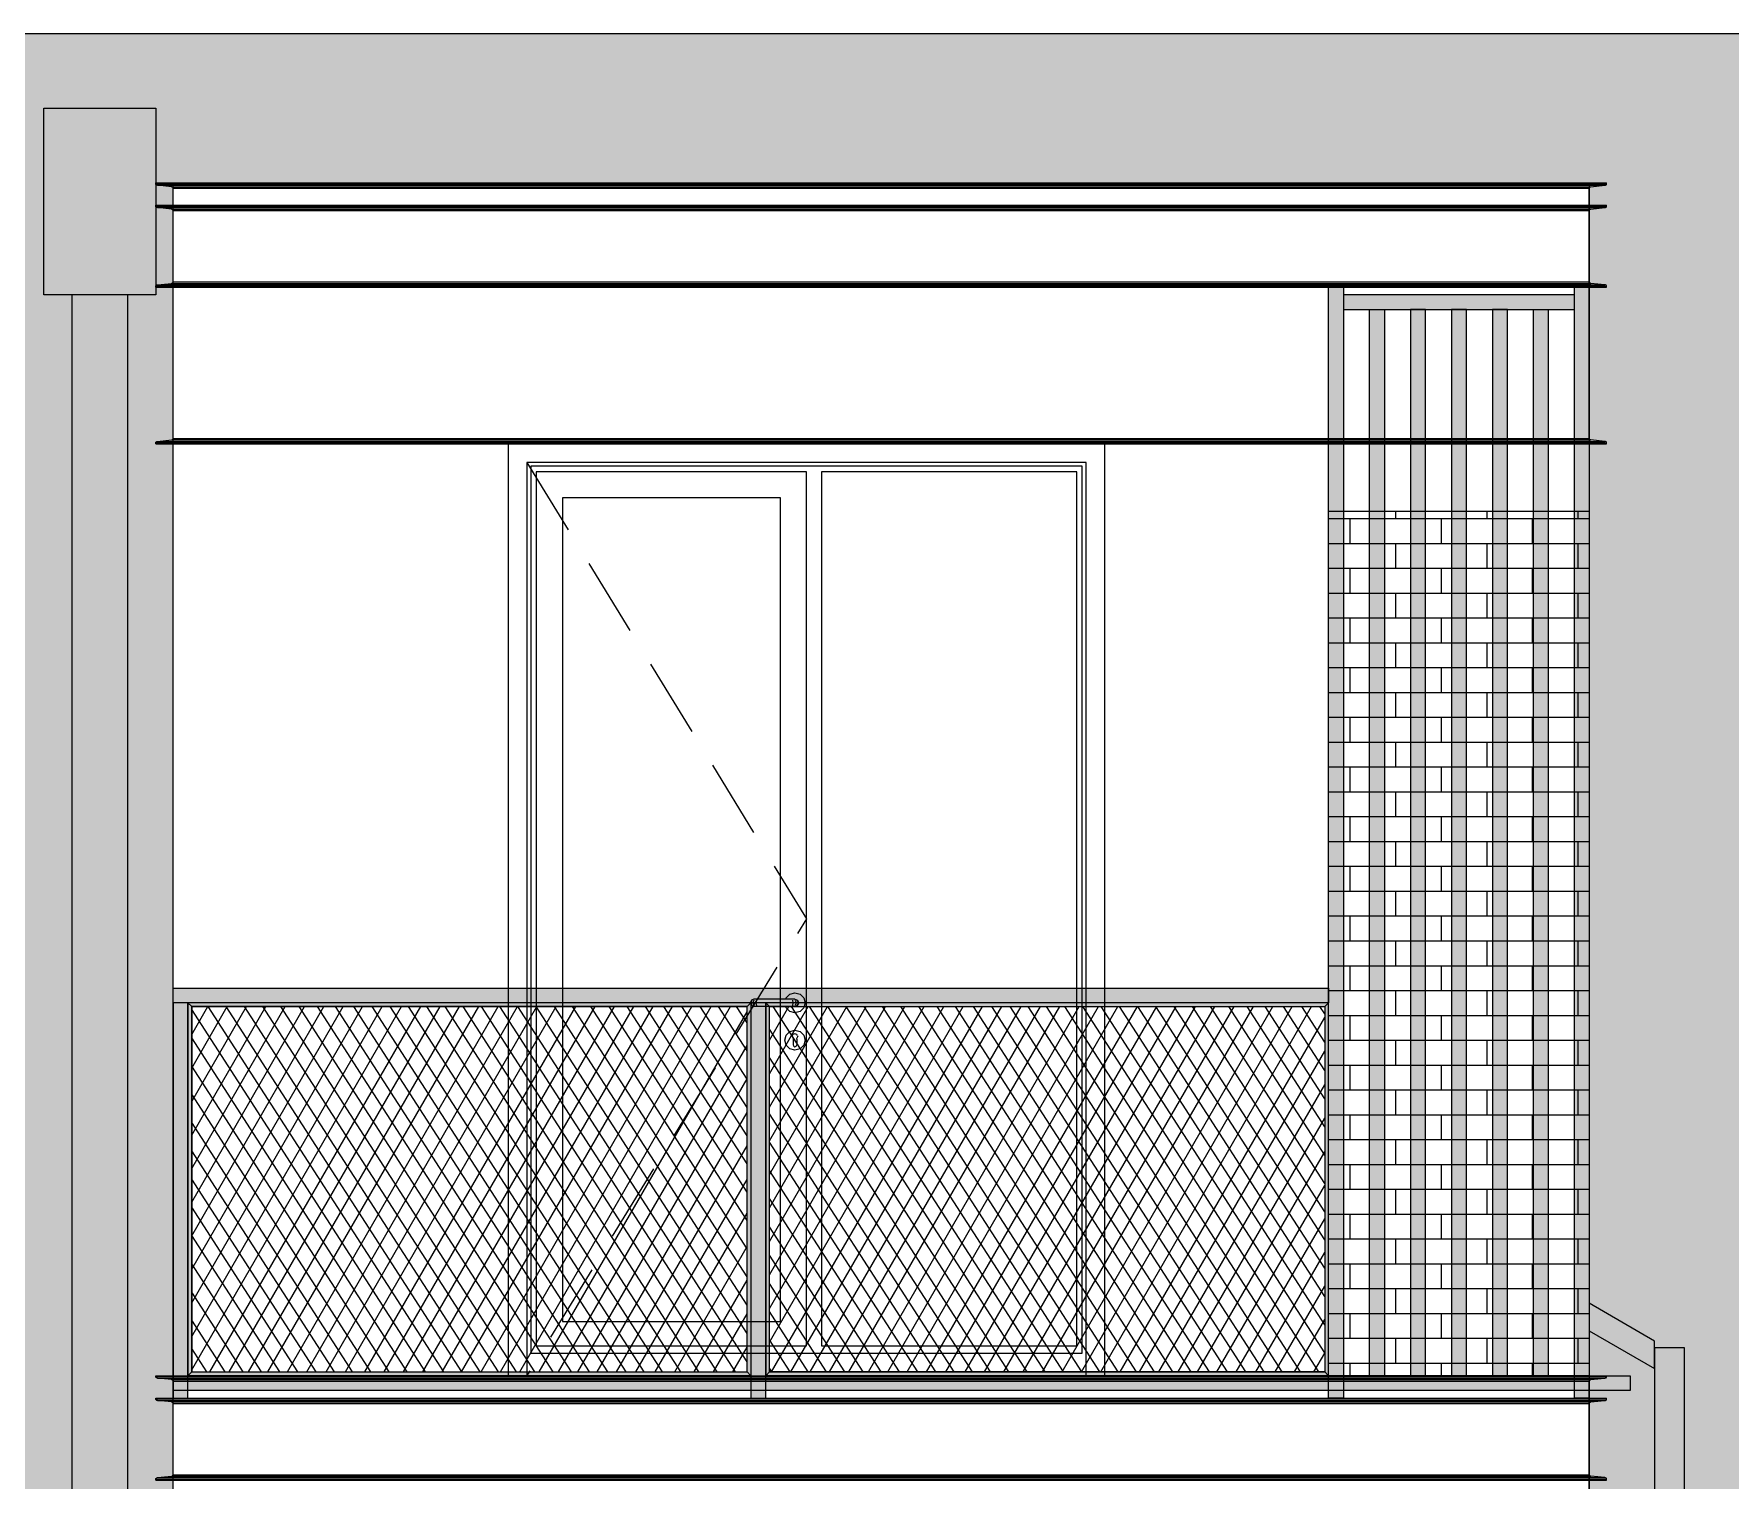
# Model space of a CAD drawing. Header units: millimetres. Extents: x 476244520 to 476657119, y 4620824743 to 4621446928.
# Drawn here: x 476553356 to 476557907, y 4621082065 to 4621085945 of the extents above; entities that cross this region are included whole.
import ezdxf

# ---------------------------------------------------------------- set-up
doc = ezdxf.new("R2010")
doc.units = ezdxf.units.MM
doc.header["$MEASUREMENT"] = 0
doc.linetypes.add('Hidden Line', pattern=[317.5, 211.666667, -105.833333])
for name, color, linetype, lineweight in [('0_Pen_No__250_Pen_No__255', 255, 'Continuous', 0), ('0_Pen_No__250_Pen_No__7', 7, 'Continuous', 0), ('2D Drafting - General_Pen_No__30_Pen_No__9_Pen_No__9_Pen_No__253', 252, 'Continuous', 0), ('2D Drafting - General_Pen_No__30_Pen_No__9_Pen_No__9_Pen_No__7', 7, 'Continuous', 0), ('2D Drafting - General_Pen_No__7_Pen_No__7', 7, 'Continuous', 0), ('New_2D Drafting - General_Pen_No__30_Pen_No__9_Pen_No__9_Pen_No__255', 255, 'Continuous', 0), ('New_2D Drafting - General_Pen_No__30_Pen_No__9_Pen_No__9_Pen_No__7', 7, 'Continuous', 0), ('New_2D Drafting - General_Pen_No__4', 7, 'Continuous', 0), ('New_2D Drafting - General_Pen_No__7', 7, 'Continuous', 0), ('New_Structural - Bearing_Pen_No__250', 7, 'Continuous', 0), ('Structural - Bearing_Pen_No__250', 7, 'Continuous', 0)]:
    doc.layers.add(name, color=color, linetype=linetype, lineweight=lineweight)
pattern_1 = [(60, (476844527.15, 4621385791.044), (-38.971143, 22.5), []), (122.833095, (476844527.15, 4621385791.044), (36.8060797, 18.75), [])]

msp = doc.modelspace()

# ---------------------------------------------------------------- hatches: boundary and pattern name
at = {"layer": '0_Pen_No__250_Pen_No__255', "linetype": 'Continuous', "lineweight": 0, "true_color": 0x3f3f3f}
for points in [[(476557704.011, 4621082438.504), (476557529.011, 4621082539.645), (476557529.011, 4621082466.141), (476557704.011, 4621082365.001)], [(476557784.01, 4621070445.479), (476557784.01, 4621082420.346), (476557704.011, 4621082420.346), (476557704.011, 4621070445.479)]]:
    msp.add_hatch(color=250, dxfattribs=at).paths.add_polyline_path(points)
at = {"layer": '2D Drafting - General_Pen_No__30_Pen_No__9_Pen_No__9_Pen_No__253', "linetype": 'Continuous', "lineweight": 0}
h = msp.add_hatch(dxfattribs=at)
h.set_pattern_fill('BRICK___RUNNING_BOND', color=252, style=0, pattern_type=2)
h.set_pattern_definition([(0, (476584677.18, 4621075479.1), (0, 66.64), []), (90, (476584677.18, 4621075479.1), (-244.8, 0), [66.64, -66.64]), (90, (476584799.58, 4621075545.74), (-244.8, 0), [66.64, -66.64])])
h.paths.add_polyline_path([(476539459.138, 4621072645.531), (476540629.005, 4621072645.531), (476540629.014, 4621075245.539), (476540629.014, 4621076667.176), (476540629.014, 4621084845.531), (476540629.014, 4621085057.885), (476540629.014, 4621085545.532), (476546429.014, 4621085545.532), (476546429.014, 4621072645.531), (476553686.976, 4621072645.531), (476553729.155, 4621072645.531), (476553729.155, 4621075945.533), (476553729.155, 4621078445.544), (476553729.155, 4621079070.057), (476553729.155, 4621085545.544), (476557529.011, 4621085545.544), (476557529.011, 4621075245.549), (476556929.206, 4621075245.549), (476556929.206, 4621070445.499), (476563929.127, 4621070445.499), (476563929.127, 4621075251.999), (476563329.323, 4621075251.999), (476563329.323, 4621085545.544), (476567129.179, 4621085545.544), (476567129.179, 4621072645.445), (476569940.806, 4621072645.445), (476569940.806, 4621072645.531), (476570829.494, 4621072645.531), (476572429.494, 4621072645.531), (476574429.014, 4621072645.531), (476574429.014, 4621085545.532), (476580229.014, 4621085545.532), (476580229.014, 4621072645.531), (476581399.049, 4621072645.531), (476581399.049, 4621085945.125), (476580317.511, 4621085945.125), (476574428.978, 4621085945.125), (476553729.155, 4621085945.125), (476546829.014, 4621085945.125), (476539459.138, 4621085945.125)])
h.paths.add_polyline_path([(476546829.014, 4621082345.544), (476546829.014, 4621084845.531), (476553329.014, 4621084845.531), (476553329.014, 4621082345.544)], flags=0)
h.paths.add_polyline_path([(476546829.014, 4621075945.533), (476546829.014, 4621078445.544), (476553329.014, 4621078445.544), (476553329.014, 4621075945.533)], flags=0)
h.paths.add_polyline_path([(476546829.014, 4621079145.544), (476546829.014, 4621081645.544), (476553329.014, 4621081645.544), (476553329.014, 4621079145.544)], flags=0)
h.paths.add_polyline_path([(476549474.939, 4621072745.581), (476549479.055, 4621072745.581), (476549479.055, 4621075245.581), (476547879.055, 4621075245.582), (476547879.055, 4621072745.581)], flags=0)
h.paths.add_polyline_path([(476559629.231, 4621083245.531), (476559629.231, 4621084845.531), (476558029.231, 4621084845.531), (476558029.231, 4621083245.531)], flags=0)
h.paths.add_polyline_path([(476559629.231, 4621073645.531), (476559629.231, 4621075245.531), (476558029.231, 4621075245.531), (476558029.231, 4621073645.531)], flags=0)
h.paths.add_polyline_path([(476558029.236, 4621076845.531), (476559629.236, 4621076845.531), (476559629.236, 4621078445.531), (476558029.236, 4621078445.531)], flags=0)
h.paths.add_polyline_path([(476559629.236, 4621080045.531), (476559629.236, 4621081645.531), (476558029.236, 4621081645.531), (476558029.236, 4621080045.531)], flags=0)
h.paths.add_polyline_path([(476559629.014, 4621071445.531), (476559629.014, 4621072045.531), (476558029.442, 4621072045.531), (476558029.442, 4621071445.531)], flags=0)
h.paths.add_polyline_path([(476561228.792, 4621078445.531), (476561228.792, 4621076845.531), (476562828.792, 4621076845.531), (476562828.792, 4621078445.531)], flags=0)
h.paths.add_polyline_path([(476561228.792, 4621080045.531), (476562828.792, 4621080045.531), (476562828.792, 4621081645.531), (476561228.792, 4621081645.531)], flags=0)
h.paths.add_polyline_path([(476561228.797, 4621084845.531), (476561228.797, 4621083245.531), (476562828.797, 4621083245.531), (476562828.797, 4621084845.531)], flags=0)
h.paths.add_polyline_path([(476562828.369, 4621071445.531), (476562828.369, 4621072045.531), (476561228.797, 4621072045.531), (476561228.797, 4621071445.531)], flags=0)
h.paths.add_polyline_path([(476561228.797, 4621073645.531), (476562828.797, 4621073645.531), (476562828.797, 4621075245.531), (476561228.797, 4621075245.531)], flags=0)
h.paths.add_polyline_path([(476568178.997, 4621081645.582), (476568178.997, 4621079145.581), (476569778.997, 4621079145.581), (476569778.997, 4621081645.581)], flags=0)
h.paths.add_polyline_path([(476569778.997, 4621075945.581), (476569778.997, 4621078445.581), (476568178.997, 4621078445.582), (476568178.997, 4621075945.581)], flags=0)
h.paths.add_polyline_path([(476568178.997, 4621082345.581), (476569778.997, 4621082345.581), (476569778.997, 4621084845.581), (476568178.997, 4621084845.582)], flags=0)
h.paths.add_polyline_path([(476571779.011, 4621084845.581), (476571779.011, 4621082345.581), (476573379.011, 4621082345.581), (476573379.011, 4621084845.582)], flags=0)
h.paths.add_polyline_path([(476571779.011, 4621081645.581), (476571779.011, 4621079145.581), (476573379.011, 4621079145.581), (476573379.011, 4621081645.582)], flags=0)
h.paths.add_polyline_path([(476571779.011, 4621075245.581), (476571779.011, 4621072745.581), (476571783.128, 4621072745.581), (476573379.011, 4621072745.581), (476573379.011, 4621075245.582)], flags=0)
h.paths.add_polyline_path([(476571779.011, 4621075945.581), (476573379.011, 4621075945.581), (476573379.011, 4621078445.582), (476571779.011, 4621078445.581)], flags=0)
at = {"layer": 'New_2D Drafting - General_Pen_No__30_Pen_No__9_Pen_No__9_Pen_No__255', "linetype": 'Continuous', "lineweight": 0}
for points in [[(476553682.829, 4621085245.557), (476553382.829, 4621085245.557), (476553382.829, 4621085745.557), (476553682.829, 4621085745.557)], [(476556829.011, 4621085265.446), (476556869.011, 4621085265.446), (476556869.011, 4621082285.507), (476556829.011, 4621082285.507)], [(476557489.011, 4621085265.446), (476557529.011, 4621085265.446), (476557529.011, 4621082285.507), (476557489.011, 4621082285.507)], [(476553607.829, 4621070445.492), (476553607.829, 4621085245.557), (476553457.829, 4621085245.557), (476553457.829, 4621070445.492)], [(476556869.011, 4621085245.534), (476556869.011, 4621085205.446), (476557489.011, 4621085205.446), (476557489.011, 4621085245.534)], [(476556939.011, 4621085205.446), (476556979.011, 4621085205.446), (476556979.011, 4621082345.533), (476556939.011, 4621082345.533)], [(476557089.011, 4621085205.446), (476557049.011, 4621085205.446), (476557049.011, 4621082345.533), (476557089.011, 4621082345.533)], [(476557199.011, 4621085205.446), (476557159.011, 4621085205.446), (476557159.011, 4621082345.533), (476557199.011, 4621082345.533)], [(476557309.011, 4621085205.446), (476557269.011, 4621085205.446), (476557269.011, 4621082345.533), (476557309.011, 4621082345.533)], [(476557379.011, 4621085205.446), (476557419.011, 4621085205.446), (476557419.011, 4621082345.533), (476557379.011, 4621082345.533)], [(476553729.155, 4621083345.535), (476553729.155, 4621083385.535), (476556829.014, 4621083385.535), (476556829.014, 4621083345.535)], [(476553729.155, 4621082285.541), (476553769.155, 4621082285.541), (476553769.155, 4621083345.535), (476553729.155, 4621083345.535)], [(476553769.155, 4621082345.507), (476553779.155, 4621082355.507), (476553779.155, 4621083335.535), (476553769.155, 4621083345.535)], [(476555269.155, 4621083335.535), (476555279.155, 4621083345.535), (476553769.155, 4621083345.535), (476553779.155, 4621083335.535)], [(476555279.155, 4621082345.507), (476555269.155, 4621082355.507), (476555269.155, 4621083335.535), (476555279.155, 4621083345.535)], [(476555279.155, 4621082285.507), (476555319.155, 4621082285.507), (476555319.155, 4621083345.535), (476555279.155, 4621083345.535)], [(476555319.155, 4621082345.533), (476555329.155, 4621082355.533), (476555329.155, 4621083335.561), (476555319.155, 4621083345.561)], [(476556818.928, 4621083335.535), (476556829.014, 4621083345.535), (476555319.181, 4621083345.535), (476555329.181, 4621083335.535)], [(476556829.014, 4621083345.535), (476556818.928, 4621083335.535), (476556818.928, 4621082355.507), (476556829.014, 4621082345.533)], [(476553729.155, 4621082305.533), (476553729.155, 4621082345.533), (476557638.928, 4621082345.533), (476557638.928, 4621082305.533)], [(476555269.155, 4621082355.533), (476555279.155, 4621082345.533), (476553769.155, 4621082345.533), (476553779.155, 4621082355.533)], [(476556818.928, 4621082355.507), (476556829.014, 4621082345.533), (476555319.181, 4621082345.533), (476555329.182, 4621082355.535)]]:
    msp.add_hatch(color=255, dxfattribs=at).paths.add_polyline_path(points)
h = msp.add_hatch(dxfattribs=at)
h.set_pattern_fill('BRICK___RUNNING_BOND', color=255, style=0, pattern_type=2)
h.set_pattern_definition([(0, (476844527.15, 4621385791.044), (0, 66.64), []), (90, (476844527.15, 4621385791.04), (-244.8, 0), [66.64, -66.64]), (90, (476844649.55, 4621385857.68), (-244.8, 0), [66.64, -66.64])])
h.paths.add_polyline_path([(476557529.011, 4621082345.533), (476556829.014, 4621082345.533), (476556829.014, 4621084665.08), (476557529.011, 4621084665.08)])
at = {"layer": 'New_2D Drafting - General_Pen_No__7', "linetype": 'Continuous', "lineweight": 0}
h = msp.add_hatch(dxfattribs=at)
h.set_pattern_fill('BATT_INSULATION', style=0, pattern_type=2)
h.set_pattern_definition(pattern_1)
h.paths.add_polyline_path([(476553779.155, 4621082355.533), (476555269.155, 4621082355.533), (476555269.155, 4621083335.535), (476553779.155, 4621083335.535)])
h = msp.add_hatch(dxfattribs=at)
h.set_pattern_fill('BATT_INSULATION', style=0, pattern_type=2)
h.set_pattern_definition(pattern_1)
h.paths.add_polyline_path([(476555329.155, 4621083335.535), (476556818.928, 4621083335.535), (476556818.928, 4621082355.507), (476555329.155, 4621082355.507)])

# ---------------------------------------------------------------- linework, layer by layer
at = {"layer": '0_Pen_No__250_Pen_No__7', "color": 7, "linetype": 'Continuous', "lineweight": 0, "flags": 128}
for points in [[(476557704.011, 4621082438.504), (476557529.011, 4621082539.645), (476557529.011, 4621082466.141), (476557704.011, 4621082365.001)], [(476557784.01, 4621070445.479), (476557784.01, 4621082420.346), (476557704.011, 4621082420.346), (476557704.011, 4621070445.479)]]:
    msp.add_lwpolyline(points, close=True, dxfattribs=at)
at = {"layer": '2D Drafting - General_Pen_No__30_Pen_No__9_Pen_No__9_Pen_No__7', "color": 7, "linetype": 'Continuous', "lineweight": 0, "flags": 128}
msp.add_lwpolyline([(476574428.978, 4621085945.125), (476553729.155, 4621085945.125), (476546829.014, 4621085945.125), (476539459.138, 4621085945.125), (476539459.138, 4621072645.531), (476540629.005, 4621072645.531), (476540629.014, 4621075245.539), (476540629.014, 4621076667.176), (476540629.014, 4621084845.531), (476540629.014, 4621085057.885), (476540629.014, 4621085545.532), (476546429.014, 4621085545.532), (476546429.014, 4621072645.531), (476553686.976, 4621072645.531), (476553729.155, 4621072645.531), (476553729.155, 4621075945.533), (476553729.155, 4621078445.544), (476553729.155, 4621079070.057), (476553729.155, 4621085545.544), (476557529.011, 4621085545.544), (476557529.011, 4621075245.549), (476556929.206, 4621075245.549), (476556929.206, 4621070445.499), (476563929.127, 4621070445.499)], dxfattribs=at)
at = {"layer": '2D Drafting - General_Pen_No__7_Pen_No__7', "color": 7, "linetype": 'Continuous', "lineweight": 0, "flags": 128}
for points in [[(476554632.827, 4621082345.552), (476556228.71, 4621082345.558), (476556228.701, 4621084845.558), (476554628.701, 4621084845.552)], [(476554628.701, 4621084845.552), (476554628.71, 4621082345.552), (476554632.827, 4621082345.552)]]:
    msp.add_lwpolyline(points, dxfattribs=at)
for points in [[(476556178.702, 4621084795.557), (476554678.702, 4621084795.552), (476554678.71, 4621082345.553), (476556178.71, 4621082345.559)], [(476556168.702, 4621084785.557), (476554688.702, 4621084785.552), (476554688.71, 4621082405.554), (476556168.71, 4621082405.559)], [(476555428.706, 4621084770.554), (476554703.702, 4621084770.552), (476554703.71, 4621082425.554), (476555428.71, 4621082425.557)], [(476556153.702, 4621084770.557), (476555468.702, 4621084770.554), (476555468.71, 4621082425.557), (476556153.71, 4621082425.559)], [(476555358.702, 4621084700.554), (476554773.702, 4621084700.552), (476554773.71, 4621082490.554), (476555358.71, 4621082490.556)]]:
    msp.add_lwpolyline(points, close=True, dxfattribs=at)
at = {"layer": '2D Drafting - General_Pen_No__7_Pen_No__7', "color": 7, "linetype": 'Hidden Line', "lineweight": 0, "flags": 128}
msp.add_lwpolyline([(476554678.702, 4621084795.552), (476555428.706, 4621083571.431), (476554679.487, 4621082346.837)], dxfattribs=at)
at = {"layer": 'New_2D Drafting - General_Pen_No__30_Pen_No__9_Pen_No__9_Pen_No__7', "color": 7, "linetype": 'Continuous', "lineweight": 0, "flags": 128}
for points in [[(476553682.829, 4621085245.557), (476553382.829, 4621085245.557), (476553382.829, 4621085745.557), (476553682.829, 4621085745.557)], [(476556829.011, 4621085265.446), (476556869.011, 4621085265.446), (476556869.011, 4621082285.507), (476556829.011, 4621082285.507)], [(476557489.011, 4621085265.446), (476557529.011, 4621085265.446), (476557529.011, 4621082285.507), (476557489.011, 4621082285.507)], [(476553607.829, 4621070445.492), (476553607.829, 4621085245.557), (476553457.829, 4621085245.557), (476553457.829, 4621070445.492)], [(476556869.011, 4621085245.534), (476556869.011, 4621085205.446), (476557489.011, 4621085205.446), (476557489.011, 4621085245.534)], [(476556939.011, 4621085205.446), (476556979.011, 4621085205.446), (476556979.011, 4621082345.533), (476556939.011, 4621082345.533)], [(476557089.011, 4621085205.446), (476557049.011, 4621085205.446), (476557049.011, 4621082345.533), (476557089.011, 4621082345.533)], [(476557199.011, 4621085205.446), (476557159.011, 4621085205.446), (476557159.011, 4621082345.533), (476557199.011, 4621082345.533)], [(476557309.011, 4621085205.446), (476557269.011, 4621085205.446), (476557269.011, 4621082345.533), (476557309.011, 4621082345.533)], [(476557379.011, 4621085205.446), (476557419.011, 4621085205.446), (476557419.011, 4621082345.533), (476557379.011, 4621082345.533)], [(476557529.011, 4621082345.533), (476556829.014, 4621082345.533), (476556829.014, 4621084665.08), (476557529.011, 4621084665.08)], [(476553729.155, 4621083345.535), (476553729.155, 4621083385.535), (476556829.014, 4621083385.535), (476556829.014, 4621083345.535)], [(476553729.155, 4621082285.541), (476553769.155, 4621082285.541), (476553769.155, 4621083345.535), (476553729.155, 4621083345.535)], [(476553769.155, 4621082345.507), (476553779.155, 4621082355.507), (476553779.155, 4621083335.535), (476553769.155, 4621083345.535)], [(476555269.155, 4621083335.535), (476555279.155, 4621083345.535), (476553769.155, 4621083345.535), (476553779.155, 4621083335.535)], [(476555279.155, 4621082345.507), (476555269.155, 4621082355.507), (476555269.155, 4621083335.535), (476555279.155, 4621083345.535)], [(476555279.155, 4621082285.507), (476555319.155, 4621082285.507), (476555319.155, 4621083345.535), (476555279.155, 4621083345.535)], [(476555319.155, 4621082345.533), (476555329.155, 4621082355.533), (476555329.155, 4621083335.561), (476555319.155, 4621083345.561)], [(476556818.928, 4621083335.535), (476556829.014, 4621083345.535), (476555319.181, 4621083345.535), (476555329.181, 4621083335.535)], [(476556829.014, 4621083345.535), (476556818.928, 4621083335.535), (476556818.928, 4621082355.507), (476556829.014, 4621082345.533)], [(476553729.155, 4621082305.533), (476553729.155, 4621082345.533), (476557638.928, 4621082345.533), (476557638.928, 4621082305.533)], [(476555269.155, 4621082355.533), (476555279.155, 4621082345.533), (476553769.155, 4621082345.533), (476553779.155, 4621082355.533)], [(476556818.928, 4621082355.507), (476556829.014, 4621082345.533), (476555319.181, 4621082345.533), (476555329.182, 4621082355.535)]]:
    msp.add_lwpolyline(points, close=True, dxfattribs=at)
at = {"layer": 'New_2D Drafting - General_Pen_No__4', "color": 7, "linetype": 'Continuous', "lineweight": 0, "flags": 128}
for points in [[(476553779.155, 4621082355.533), (476555269.155, 4621082355.533), (476555269.155, 4621083335.535), (476553779.155, 4621083335.535)], [(476555329.155, 4621083335.535), (476556818.928, 4621083335.535), (476556818.928, 4621082355.507), (476555329.155, 4621082355.507)]]:
    msp.add_lwpolyline(points, close=True, dxfattribs=at)
at = {"layer": 'New_Structural - Bearing_Pen_No__250', "color": 7, "linetype": 'Continuous', "lineweight": 0}
for p, q in [((476555280.745, 4621083352.626), (476555277.816, 4621083345.555)), ((476555277.816, 4621083345.555), (476555280.745, 4621083338.484)), ((476555282.297, 4621083352.626), (476555279.538, 4621083345.555)), ((476555279.538, 4621083345.555), (476555282.297, 4621083338.484)), ((476555287.816, 4621083355.555), (476555280.745, 4621083352.626)), ((476555287.112, 4621083352.626), (476555285, 4621083345.555)), ((476555285, 4621083345.555), (476555287.112, 4621083338.484)), ((476555288.958, 4621083355.555), (476555287.816, 4621083355.555)), ((476555292.21, 4621083355.555), (476555288.958, 4621083355.555)), ((476555297.076, 4621083355.555), (476555292.21, 4621083355.555)), ((476555294.317, 4621083352.626), (476555293.174, 4621083345.555)), ((476555293.174, 4621083345.555), (476555294.317, 4621083338.484)), ((476555302.816, 4621083355.555), (476555297.076, 4621083355.555)), ((476555382.816, 4621083355.555), (476555302.816, 4621083355.555)), ((476555373.496, 4621083355.555), (476555374.434, 4621083359.055)), ((476555374.434, 4621083359.055), (476555384.316, 4621083368.938)), ((476555388.557, 4621083355.555), (476555382.816, 4621083355.555)), ((476555384.316, 4621083368.938), (476555397.816, 4621083372.555)), ((476555393.423, 4621083355.555), (476555388.557, 4621083355.555)), ((476555391.316, 4621083352.626), (476555392.458, 4621083345.555)), ((476555392.458, 4621083345.555), (476555391.316, 4621083338.484)), ((476555396.674, 4621083355.555), (476555393.423, 4621083355.555)), ((476555397.816, 4621083355.555), (476555396.674, 4621083355.555)), ((476555397.816, 4621083372.555), (476555411.316, 4621083368.938)), ((476555397.816, 4621083355.555), (476555404.887, 4621083352.626)), ((476555398.521, 4621083352.626), (476555400.633, 4621083345.555)), ((476555400.633, 4621083345.555), (476555398.521, 4621083338.484)), ((476555403.335, 4621083352.626), (476555406.094, 4621083345.555)), ((476555406.094, 4621083345.555), (476555403.335, 4621083338.484)), ((476555404.887, 4621083352.626), (476555407.816, 4621083345.555)), ((476555407.816, 4621083345.555), (476555404.887, 4621083338.484)), ((476555411.316, 4621083368.938), (476555421.199, 4621083359.055)), ((476555421.199, 4621083359.055), (476555424.816, 4621083345.555)), ((476555424.816, 4621083345.555), (476555421.199, 4621083332.055)), ((476555280.745, 4621083338.484), (476555287.816, 4621083335.555)), ((476555288.958, 4621083335.555), (476555287.816, 4621083335.555)), ((476555292.21, 4621083335.555), (476555288.958, 4621083335.555)), ((476555297.076, 4621083335.555), (476555292.21, 4621083335.555)), ((476555302.816, 4621083335.555), (476555297.076, 4621083335.555)), ((476555382.816, 4621083335.555), (476555302.816, 4621083335.555)), ((476555374.434, 4621083332.055), (476555373.496, 4621083335.555)), ((476555384.316, 4621083322.172), (476555374.434, 4621083332.055)), ((476555388.557, 4621083335.555), (476555382.816, 4621083335.555)), ((476555397.816, 4621083318.555), (476555384.316, 4621083322.172)), ((476555393.423, 4621083335.555), (476555388.557, 4621083335.555)), ((476555396.675, 4621083335.555), (476555393.423, 4621083335.555)), ((476555397.816, 4621083335.555), (476555396.675, 4621083335.555)), ((476555404.887, 4621083338.484), (476555397.816, 4621083335.555)), ((476555411.316, 4621083322.172), (476555397.816, 4621083318.555)), ((476555421.199, 4621083332.055), (476555411.316, 4621083322.172)), ((476555370.817, 4621083245.555), (476555374.434, 4621083259.055)), ((476555374.434, 4621083259.055), (476555384.317, 4621083268.938)), ((476555384.317, 4621083268.938), (476555397.817, 4621083272.555)), ((476555391.096, 4621083257.195), (476555390.349, 4621083255.247)), ((476555390.349, 4621083255.247), (476555392.817, 4621083249.955)), ((476555391.096, 4621083257.195), (476555392.441, 4621083260.699)), ((476555397.817, 4621083262.98), (476555392.441, 4621083260.699)), ((476555397.817, 4621083272.555), (476555411.317, 4621083268.938)), ((476555403.192, 4621083260.699), (476555397.817, 4621083262.98)), ((476555402.817, 4621083249.955), (476555405.284, 4621083255.247)), ((476555404.537, 4621083257.195), (476555403.192, 4621083260.699)), ((476555404.537, 4621083257.195), (476555405.284, 4621083255.247)), ((476555411.317, 4621083268.938), (476555421.199, 4621083259.055)), ((476555421.199, 4621083259.055), (476555424.817, 4621083245.555)), ((476555374.434, 4621083232.055), (476555370.817, 4621083245.555)), ((476555384.317, 4621083222.172), (476555374.434, 4621083232.055)), ((476555397.817, 4621083218.555), (476555384.317, 4621083222.172)), ((476555392.817, 4621083249.955), (476555392.817, 4621083248.442)), ((476555392.817, 4621083248.442), (476555392.817, 4621083245.555)), ((476555392.817, 4621083245.555), (476555392.817, 4621083242.668)), ((476555392.817, 4621083242.668), (476555392.817, 4621083236.895)), ((476555392.817, 4621083236.895), (476555392.817, 4621083233.055)), ((476555392.817, 4621083233.055), (476555394.281, 4621083229.519)), ((476555394.281, 4621083229.519), (476555397.817, 4621083228.055)), ((476555397.817, 4621083228.055), (476555401.352, 4621083229.52)), ((476555411.317, 4621083222.172), (476555397.817, 4621083218.555)), ((476555401.352, 4621083229.52), (476555402.817, 4621083233.055)), ((476555402.817, 4621083248.442), (476555402.817, 4621083249.955)), ((476555402.817, 4621083248.442), (476555402.817, 4621083245.555)), ((476555402.817, 4621083245.555), (476555402.817, 4621083242.668)), ((476555402.817, 4621083242.668), (476555402.817, 4621083236.895)), ((476555402.817, 4621083236.895), (476555402.817, 4621083233.055)), ((476555421.199, 4621083232.055), (476555411.317, 4621083222.172)), ((476555424.817, 4621083245.555), (476555421.199, 4621083232.055))]:
    msp.add_line(p, q, dxfattribs=at)
at = {"layer": 'Structural - Bearing_Pen_No__250', "color": 7, "linetype": 'Continuous', "lineweight": 0}
for p, q in [((476553682.829, 4621085543.049), (476553682.829, 4621085545.544)), ((476553682.829, 4621085545.544), (476557575.337, 4621085545.544)), ((476553683.228, 4621085541.518), (476553682.829, 4621085543.049)), ((476553682.829, 4621085543.049), (476557575.337, 4621085543.049)), ((476553684.366, 4621085540.22), (476553683.228, 4621085541.518)), ((476553686.069, 4621085539.353), (476553684.366, 4621085540.22)), ((476553687.291, 4621085539.094), (476553686.069, 4621085539.353)), ((476553724.692, 4621085535.104), (476553687.291, 4621085539.094)), ((476553687.291, 4621085539.094), (476557570.874, 4621085539.094)), ((476553725.914, 4621085534.844), (476553724.692, 4621085535.104)), ((476553724.692, 4621085535.104), (476557533.473, 4621085535.104)), ((476553727.617, 4621085533.977), (476553725.914, 4621085534.844)), ((476553728.755, 4621085532.68), (476553727.617, 4621085533.977)), ((476553729.155, 4621085531.149), (476553728.755, 4621085532.68)), ((476553729.155, 4621084859.963), (476553729.155, 4621085531.149)), ((476553729.155, 4621085531.149), (476557529.011, 4621085531.149)), ((476557529.011, 4621085531.149), (476557529.41, 4621085532.68)), ((476557529.011, 4621084859.963), (476557529.011, 4621085531.149)), ((476557529.41, 4621085532.68), (476557530.548, 4621085533.977)), ((476557530.548, 4621085533.977), (476557532.251, 4621085534.844)), ((476557532.251, 4621085534.844), (476557533.473, 4621085535.104)), ((476557533.473, 4621085535.104), (476557570.874, 4621085539.094)), ((476557570.874, 4621085539.094), (476557572.096, 4621085539.353)), ((476557572.096, 4621085539.353), (476557573.799, 4621085540.22)), ((476557573.799, 4621085540.22), (476557574.937, 4621085541.518)), ((476557574.937, 4621085541.518), (476557575.337, 4621085543.049)), ((476557575.337, 4621085543.049), (476557575.337, 4621085545.544)), ((476553682.829, 4621085483.037), (476553682.829, 4621085485.532)), ((476553682.829, 4621085485.532), (476557575.337, 4621085485.532)), ((476553683.228, 4621085481.506), (476553682.829, 4621085483.037)), ((476553682.829, 4621085483.037), (476557575.337, 4621085483.037)), ((476553684.366, 4621085480.208), (476553683.228, 4621085481.506)), ((476557573.799, 4621085480.208), (476557574.937, 4621085481.506)), ((476557574.937, 4621085481.506), (476557575.337, 4621085483.037)), ((476557575.337, 4621085483.037), (476557575.337, 4621085485.532)), ((476553686.069, 4621085479.341), (476553684.366, 4621085480.208)), ((476553687.291, 4621085479.082), (476553686.069, 4621085479.341)), ((476553724.692, 4621085475.092), (476553687.291, 4621085479.082)), ((476553687.291, 4621085479.082), (476557570.874, 4621085479.082)), ((476553725.914, 4621085474.832), (476553724.692, 4621085475.092)), ((476553724.692, 4621085475.092), (476557533.473, 4621085475.092)), ((476553727.617, 4621085473.965), (476553725.914, 4621085474.832)), ((476553728.755, 4621085472.667), (476553727.617, 4621085473.965)), ((476553729.155, 4621085471.137), (476553728.755, 4621085472.667)), ((476553729.155, 4621085279.945), (476553729.155, 4621085471.137)), ((476553729.155, 4621085471.137), (476557529.011, 4621085471.137)), ((476557529.011, 4621085471.137), (476557529.41, 4621085472.667)), ((476557529.011, 4621085279.945), (476557529.011, 4621085471.137)), ((476557529.41, 4621085472.667), (476557530.548, 4621085473.965)), ((476557530.548, 4621085473.965), (476557532.251, 4621085474.832)), ((476557532.251, 4621085474.832), (476557533.473, 4621085475.092)), ((476557533.473, 4621085475.092), (476557570.874, 4621085479.082)), ((476557570.874, 4621085479.082), (476557572.096, 4621085479.341)), ((476557572.096, 4621085479.341), (476557573.799, 4621085480.208)), ((476553682.829, 4621085268.027), (476553683.228, 4621085269.557)), ((476553682.829, 4621085265.532), (476553682.829, 4621085268.027)), ((476553682.829, 4621085268.027), (476557575.337, 4621085268.027)), ((476553682.829, 4621085265.532), (476557575.337, 4621085265.532)), ((476553683.228, 4621085269.557), (476553684.366, 4621085270.855)), ((476553684.366, 4621085270.855), (476553686.069, 4621085271.722)), ((476553686.069, 4621085271.722), (476553687.291, 4621085271.982)), ((476553687.291, 4621085271.982), (476553724.692, 4621085275.972)), ((476553687.291, 4621085271.982), (476557570.874, 4621085271.982)), ((476553724.692, 4621085275.972), (476553725.914, 4621085276.231)), ((476553724.692, 4621085275.972), (476557533.473, 4621085275.972)), ((476553725.914, 4621085276.231), (476553727.617, 4621085277.098)), ((476553727.617, 4621085277.098), (476553728.755, 4621085278.396)), ((476553728.755, 4621085278.396), (476553729.155, 4621085279.927)), ((476553729.155, 4621085279.927), (476557529.011, 4621085279.927)), ((476557529.41, 4621085278.396), (476557529.011, 4621085279.927)), ((476557530.548, 4621085277.098), (476557529.41, 4621085278.396)), ((476557532.251, 4621085276.231), (476557530.548, 4621085277.098)), ((476557533.473, 4621085275.972), (476557532.251, 4621085276.231)), ((476557570.874, 4621085271.982), (476557533.473, 4621085275.972)), ((476557572.096, 4621085271.722), (476557570.874, 4621085271.982)), ((476557573.799, 4621085270.855), (476557572.096, 4621085271.722)), ((476557574.937, 4621085269.557), (476557573.799, 4621085270.855)), ((476557575.337, 4621085268.027), (476557574.937, 4621085269.557)), ((476557575.337, 4621085265.532), (476557575.337, 4621085268.027)), ((476553682.829, 4621084848.044), (476553683.228, 4621084849.575)), ((476553682.829, 4621084845.549), (476553682.829, 4621084848.044)), ((476553682.829, 4621084848.044), (476557575.337, 4621084848.044)), ((476553682.829, 4621084845.549), (476557575.337, 4621084845.549)), ((476553683.228, 4621084849.575), (476553684.366, 4621084850.873)), ((476553684.366, 4621084850.873), (476553686.069, 4621084851.74)), ((476553686.069, 4621084851.74), (476553687.291, 4621084851.999)), ((476553687.291, 4621084851.999), (476553724.692, 4621084855.989)), ((476553687.291, 4621084851.999), (476557570.874, 4621084851.999)), ((476553724.692, 4621084855.989), (476553725.914, 4621084856.249)), ((476553724.692, 4621084855.989), (476557533.473, 4621084855.989)), ((476553725.914, 4621084856.249), (476553727.617, 4621084857.116)), ((476553727.617, 4621084857.116), (476553728.755, 4621084858.414)), ((476553728.755, 4621084858.414), (476553729.155, 4621084859.944)), ((476553729.155, 4621084859.944), (476557529.011, 4621084859.944)), ((476557529.41, 4621084858.414), (476557529.011, 4621084859.944)), ((476557530.548, 4621084857.116), (476557529.41, 4621084858.414)), ((476557532.251, 4621084856.249), (476557530.548, 4621084857.116)), ((476557533.473, 4621084855.989), (476557532.251, 4621084856.249)), ((476557570.874, 4621084851.999), (476557533.473, 4621084855.989)), ((476557572.096, 4621084851.74), (476557570.874, 4621084851.999)), ((476557573.799, 4621084850.873), (476557572.096, 4621084851.74)), ((476557574.937, 4621084849.575), (476557573.799, 4621084850.873)), ((476557575.337, 4621084848.044), (476557574.937, 4621084849.575)), ((476557575.337, 4621084845.549), (476557575.337, 4621084848.044)), ((476553682.829, 4621082343.049), (476553682.829, 4621082345.544)), ((476553682.829, 4621082345.544), (476557575.337, 4621082345.544)), ((476553683.228, 4621082341.518), (476553682.829, 4621082343.049)), ((476553682.829, 4621082343.049), (476557575.337, 4621082343.049)), ((476553684.366, 4621082340.22), (476553683.228, 4621082341.518)), ((476557573.799, 4621082340.22), (476557574.937, 4621082341.518)), ((476557574.937, 4621082341.518), (476557575.337, 4621082343.049)), ((476557575.337, 4621082343.049), (476557575.337, 4621082345.544)), ((476553686.069, 4621082339.353), (476553684.366, 4621082340.22)), ((476553687.291, 4621082339.094), (476553686.069, 4621082339.353)), ((476553724.692, 4621082335.104), (476553687.291, 4621082339.094)), ((476553687.291, 4621082339.094), (476557570.874, 4621082339.094)), ((476553725.914, 4621082334.844), (476553724.692, 4621082335.104)), ((476553724.692, 4621082335.104), (476557533.473, 4621082335.104)), ((476553727.617, 4621082333.977), (476553725.914, 4621082334.844)), ((476553728.755, 4621082332.68), (476553727.617, 4621082333.977)), ((476553729.155, 4621082331.149), (476553728.755, 4621082332.68)), ((476553729.155, 4621081659.963), (476553729.155, 4621082331.149)), ((476553729.155, 4621082331.149), (476557529.011, 4621082331.149)), ((476557529.011, 4621082331.149), (476557529.41, 4621082332.68)), ((476557529.011, 4621081659.963), (476557529.011, 4621082331.149)), ((476557529.41, 4621082332.68), (476557530.548, 4621082333.977)), ((476557530.548, 4621082333.977), (476557532.251, 4621082334.844)), ((476557532.251, 4621082334.844), (476557533.473, 4621082335.104)), ((476557533.473, 4621082335.104), (476557570.874, 4621082339.094)), ((476557570.874, 4621082339.094), (476557572.096, 4621082339.353)), ((476557572.096, 4621082339.353), (476557573.799, 4621082340.22)), ((476553682.829, 4621082283.037), (476553682.829, 4621082285.532)), ((476553682.829, 4621082285.532), (476557575.337, 4621082285.532)), ((476553683.228, 4621082281.506), (476553682.829, 4621082283.037)), ((476553682.829, 4621082283.037), (476557575.337, 4621082283.037)), ((476553684.366, 4621082280.208), (476553683.228, 4621082281.506)), ((476553686.069, 4621082279.341), (476553684.366, 4621082280.208)), ((476553687.291, 4621082279.082), (476553686.069, 4621082279.341)), ((476553724.692, 4621082275.092), (476553687.291, 4621082279.082)), ((476553687.291, 4621082279.082), (476557570.874, 4621082279.082)), ((476553725.914, 4621082274.832), (476553724.692, 4621082275.092)), ((476553724.692, 4621082275.092), (476557533.473, 4621082275.092)), ((476553727.617, 4621082273.965), (476553725.914, 4621082274.832)), ((476553728.755, 4621082272.667), (476553727.617, 4621082273.965)), ((476553729.155, 4621082271.137), (476553728.755, 4621082272.667)), ((476553729.155, 4621082079.945), (476553729.155, 4621082271.137)), ((476553729.155, 4621082271.137), (476557529.011, 4621082271.137)), ((476557529.011, 4621082271.137), (476557529.41, 4621082272.667)), ((476557529.011, 4621082079.945), (476557529.011, 4621082271.137)), ((476557529.41, 4621082272.667), (476557530.548, 4621082273.965)), ((476557530.548, 4621082273.965), (476557532.251, 4621082274.832)), ((476557532.251, 4621082274.832), (476557533.473, 4621082275.092)), ((476557533.473, 4621082275.092), (476557570.874, 4621082279.082)), ((476557570.874, 4621082279.082), (476557572.096, 4621082279.341)), ((476557572.096, 4621082279.341), (476557573.799, 4621082280.208)), ((476557573.799, 4621082280.208), (476557574.937, 4621082281.506)), ((476557574.937, 4621082281.506), (476557575.337, 4621082283.037)), ((476557575.337, 4621082283.037), (476557575.337, 4621082285.532)), ((476553682.829, 4621082068.027), (476553683.228, 4621082069.557)), ((476553682.829, 4621082065.532), (476553682.829, 4621082068.027)), ((476553682.829, 4621082068.027), (476557575.337, 4621082068.027)), ((476553683.228, 4621082069.557), (476553684.366, 4621082070.855)), ((476553684.366, 4621082070.855), (476553686.069, 4621082071.722)), ((476553686.069, 4621082071.722), (476553687.291, 4621082071.982)), ((476553687.291, 4621082071.982), (476553724.692, 4621082075.972)), ((476553687.291, 4621082071.982), (476557570.874, 4621082071.982)), ((476553724.692, 4621082075.972), (476553725.914, 4621082076.231)), ((476553724.692, 4621082075.972), (476557533.473, 4621082075.972)), ((476553725.914, 4621082076.231), (476553727.617, 4621082077.098)), ((476553727.617, 4621082077.098), (476553728.755, 4621082078.396)), ((476553728.755, 4621082078.396), (476553729.155, 4621082079.927)), ((476553729.155, 4621082079.927), (476557529.011, 4621082079.927)), ((476557529.41, 4621082078.396), (476557529.011, 4621082079.927)), ((476557530.548, 4621082077.098), (476557529.41, 4621082078.396)), ((476557532.251, 4621082076.231), (476557530.548, 4621082077.098)), ((476557533.473, 4621082075.972), (476557532.251, 4621082076.231)), ((476557570.874, 4621082071.982), (476557533.473, 4621082075.972)), ((476557572.096, 4621082071.722), (476557570.874, 4621082071.982)), ((476557573.799, 4621082070.855), (476557572.096, 4621082071.722)), ((476557574.937, 4621082069.557), (476557573.799, 4621082070.855)), ((476557575.337, 4621082068.027), (476557574.937, 4621082069.557)), ((476557575.337, 4621082065.532), (476557575.337, 4621082068.027)), ((476553682.829, 4621082065.532), (476557575.337, 4621082065.532))]:
    msp.add_line(p, q, dxfattribs=at)

doc.saveas('drawing.dxf')
